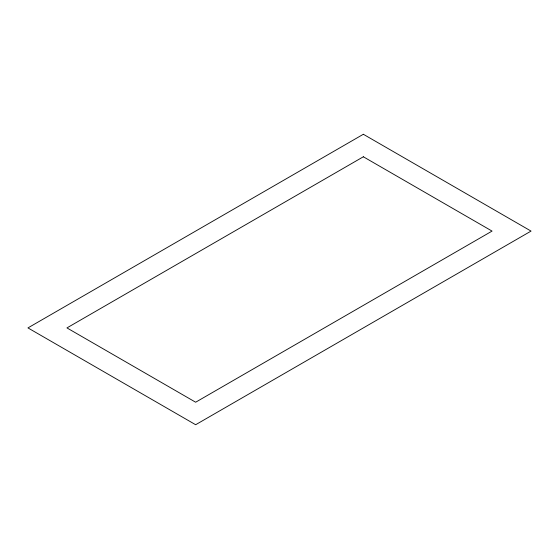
<?xml version="1.0" encoding="UTF-8"?>
<svg xmlns="http://www.w3.org/2000/svg" width="559" height="559" viewBox="0 0 559 559"><rect width="100%" height="100%" fill="white"/><g stroke="black" fill="none" stroke-linecap="round" stroke-linejoin="round"><path stroke-width="0.84" d="M363.35 134.272L27.95 327.909L195.65 424.728L531.05 231.091L363.35 134.272M363.35 156.779L66.94 327.909L195.65 402.221L492.06 231.091L363.35 156.779"/></g></svg>
